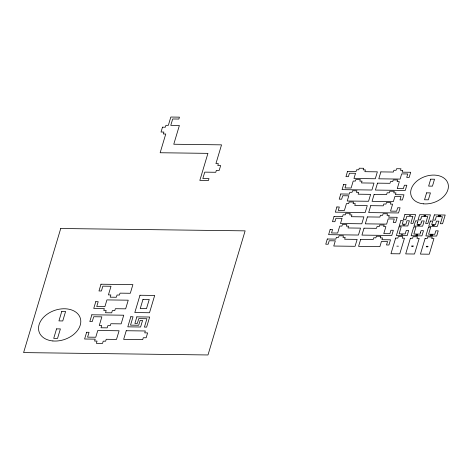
<?xml version="1.0" encoding="UTF-8"?>
<svg xmlns="http://www.w3.org/2000/svg" width="472" height="472" viewBox="0 0 472 472"><rect width="100%" height="100%" fill="white"/><g stroke="black" fill="none" stroke-linecap="round" stroke-linejoin="round"><path stroke-width="0.71" d="M417.543 222.454L418.003 220.896L415.578 220.867L414.027 226.058L422.629 226.165L424.18 220.979L421.756 220.943L421.13 222.819M421.077 218.023L421.543 216.465L427.721 216.548L425.632 223.527L427.833 223.557L430.44 214.843L419.637 214.707L418.086 219.899L420.511 219.928L421.142 218.076M421.183 222.849L420.717 224.406L416.971 224.359L417.602 222.507M420.499 232.548L420.033 234.106L413.856 234.023L415.944 227.044L413.737 227.02L411.136 235.729L421.938 235.864L423.49 230.672L421.065 230.643L420.599 232.2M420.582 232.206L420.446 232.519M438.807 215.598L440.364 215.615M424.051 215.468L425.602 215.486M409.259 215.468L410.811 215.492M438.736 215.846L440.287 215.869M423.921 215.899L425.473 215.922M438.647 216.129L440.199 216.152M432.629 225.15L434.181 225.173M417.873 225.02L419.425 225.044M403.076 225.02L404.634 225.044M432.558 225.398L434.11 225.421M417.744 225.457L419.295 225.474M432.47 225.687L434.022 225.704M430.771 234.879L432.322 234.897M416.015 234.749L417.567 234.767M401.218 234.749L402.769 234.767M430.694 235.127L432.252 235.144M415.885 235.18L417.437 235.203M430.611 235.41L432.163 235.434M411.731 245.918L413.283 245.936M426.417 246.29L427.968 246.307M396.863 246.16L398.415 246.177M411.602 246.349L413.153 246.372M426.34 246.537L427.892 246.561M426.257 246.821L427.809 246.844M60.735 228.495L23.6 352.596L207.993 354.962L245.127 230.855L60.735 228.495M56.557 328.866L53.714 338.365L57.537 338.412L60.381 328.913L56.557 328.866M61.779 311.402L58.935 320.901L62.758 320.954L65.602 311.449L61.779 311.402M86.618 332.264L84.6 339.014L95.185 339.15L94.612 341.055L97.037 341.085L96.365 343.333L102.542 343.415L103.215 341.162L105.639 341.197L106.206 339.291L116.495 339.421L119.086 330.772L97.769 330.494L95.751 337.244L87.591 337.144L89.043 332.294L86.618 332.264M91.845 314.8L89.822 321.55L92.246 321.579L93.698 316.736L101.858 316.842L99.267 325.491L101.692 325.527L101.02 327.774L107.197 327.851L107.87 325.603L110.295 325.633L110.861 323.733L121.151 323.863L123.741 315.207L91.845 314.8M95.769 301.679L93.751 308.428L104.336 308.564L103.763 310.464L106.188 310.499L105.516 312.747L111.693 312.824L112.365 310.576L114.79 310.606L115.357 308.706L125.652 308.836L128.236 300.186L106.926 299.909L104.902 306.658L96.748 306.552L98.194 301.708L95.769 301.679M100.996 284.215L98.978 290.964L101.403 290.994L102.849 286.15L111.008 286.256L108.418 294.906L110.849 294.941L110.171 297.189L116.348 297.266L117.021 295.018L119.445 295.047L120.018 293.147L130.307 293.277L132.897 284.622L100.996 284.215M162.492 127.18L161.04 132.03L163.908 132.066L163.336 133.971L165.76 134.001L160.15 152.745L207.928 153.359L199.833 180.416L208.429 180.528L209.002 178.623L202.824 178.54L204.742 172.138L215.769 172.28L216.335 170.38L219.203 170.416L220.654 165.566L217.787 165.53L218.359 163.631L215.934 163.595L221.539 144.851L173.767 144.237L179.378 125.487L170.775 125.375L172.693 118.974L178.864 119.056L179.437 117.15L170.834 117.038L168.351 125.345L165.926 125.316L165.353 127.222L162.492 127.18M126.236 330.73L123.646 339.386L142.721 339.628L143.287 337.728L146.155 337.763L147.606 332.913L144.739 332.878L145.311 330.978L126.236 330.73M130.827 316.747L127.806 326.842L140.591 327.007L142.562 320.429L140.137 320.399L138.685 325.243L130.526 325.137L133.027 316.777L130.827 316.747M139.989 295.248L134.809 312.553L149.512 312.741L154.686 295.437L139.989 295.248M136.862 316.865L134.898 323.438L137.322 323.473L138.774 318.624L146.928 318.73L144.426 327.096L146.633 327.125L149.654 317.031L136.862 316.865M143.004 299.337L140.243 308.57L146.491 308.647L149.252 299.419L143.004 299.337M327.303 239.003L325.751 244.195L328.176 244.23L329.214 240.767L335.315 240.844L333.757 246.036L355.074 246.307L357.145 239.387L344.648 239.227L345.185 237.44L342.979 237.41L343.457 235.823L339.043 235.77L338.572 237.357L336.365 237.327L335.834 239.115L327.303 239.003M330.158 229.48L328.601 234.672L358.443 235.05L360.514 228.129L348.017 227.97L348.554 226.182L346.348 226.153L346.826 224.566L342.412 224.513L341.94 226.094L339.734 226.07L337.645 233.05L331.545 232.967L332.583 229.51L330.158 229.48M334.04 216.489L332.489 221.681L334.913 221.71L335.952 218.253L342.053 218.329L340.495 223.522L361.812 223.793L363.882 216.872L351.386 216.713L351.923 214.925L349.717 214.896L350.194 213.309L345.781 213.255L345.309 214.837L343.103 214.813L342.566 216.601L334.04 216.489M336.89 206.966L335.338 212.152L365.18 212.536L367.251 205.615L354.755 205.456L355.292 203.668L353.086 203.638L353.563 202.051L349.15 201.998L348.678 203.579L346.472 203.556L344.383 210.536L338.282 210.453L339.321 206.996L336.89 206.966M340.778 193.974L339.226 199.166L341.651 199.196L342.684 195.738L348.784 195.815L347.233 201.007L368.549 201.278L370.62 194.358L358.124 194.198L358.661 192.411L356.454 192.381L356.932 190.794L352.519 190.741L352.047 192.322L349.841 192.299L349.304 194.086L340.778 193.974M343.628 184.446L342.076 189.638L371.918 190.021L373.989 183.101L361.493 182.941L362.03 181.154L359.823 181.124L360.295 179.537L355.888 179.478L355.416 181.065L353.209 181.042L351.121 188.021L345.02 187.939L346.053 184.481L343.628 184.446M347.516 171.46L345.964 176.652L348.389 176.681L349.422 173.224L355.522 173.301L353.971 178.493L375.287 178.764L377.358 171.843L364.862 171.684L365.399 169.896L363.192 169.867L363.664 168.28L359.257 168.221L358.779 169.808L356.578 169.784L356.041 171.572L347.516 171.46M360.655 239.434L358.578 246.355L379.895 246.626L381.447 241.434L387.547 241.517L386.515 244.974L388.94 245.009L390.491 239.817L381.966 239.705L382.503 237.917L380.296 237.888L380.774 236.301L376.361 236.248L375.889 237.835L373.682 237.805L373.146 239.593L360.655 239.434M364.018 228.177L361.947 235.097L391.789 235.481L393.341 230.289L390.916 230.259L389.884 233.717L383.783 233.64L385.872 226.66L383.665 226.631L384.143 225.044L379.73 224.991L379.258 226.578L377.051 226.548L376.514 228.336L364.018 228.177M367.387 216.919L365.316 223.84L386.633 224.112L388.185 218.919L394.285 219.002L393.253 222.459L395.678 222.495L397.229 217.303L388.704 217.191L389.241 215.403L387.034 215.374L387.512 213.786L383.099 213.733L382.627 215.32L380.42 215.291L379.883 217.079L367.387 216.919M370.756 205.662L368.685 212.583L398.527 212.966L400.079 207.774L397.654 207.745L396.622 211.202L390.521 211.126L392.61 204.146L390.403 204.116L390.875 202.529L386.468 202.476L385.996 204.063L383.789 204.034L383.252 205.822L370.756 205.662M374.125 194.405L372.054 201.326L393.371 201.597L394.922 196.405L401.023 196.488L399.99 199.945L402.415 199.975L403.967 194.788L395.442 194.676L395.978 192.889L393.772 192.859L394.244 191.272L389.837 191.219L389.359 192.8L387.158 192.777L386.621 194.564L374.125 194.405M377.494 183.148L375.423 190.068L405.265 190.452L406.817 185.26L404.392 185.23L403.359 188.688L397.259 188.611L399.347 181.632L397.141 181.602L397.613 180.015L393.206 179.962L392.728 181.543L390.527 181.519L389.99 183.307L377.494 183.148M380.863 171.891L378.792 178.811L400.108 179.083L401.66 173.891L407.761 173.967L406.722 177.431L409.153 177.46L410.705 172.268L402.179 172.162L402.71 170.374L400.51 170.345L400.982 168.758L396.574 168.705L396.096 170.286L393.896 170.262L393.359 172.05L380.863 171.891M395.63 238.089L390.958 253.718L399.772 253.83L404.451 238.201L402.25 238.171L402.722 236.584L398.315 236.525L397.837 238.112L395.63 238.089M398.999 226.831L396.397 235.54L407.124 235.675L408.681 230.483L406.256 230.454L405.218 233.917L399.117 233.835L401.206 226.855L398.999 226.831M400.84 220.678L399.288 225.87L407.814 225.976L409.366 220.784L406.941 220.754L405.908 224.218L402.232 224.17L403.265 220.707L400.84 220.678M404.899 214.518L403.348 219.71L405.772 219.74L406.805 216.276L412.906 216.359L410.817 223.339L413.024 223.362L415.631 214.654L404.899 214.518M410.369 238.277L405.696 253.906L414.516 254.019L419.189 238.389L416.988 238.36L417.46 236.773L413.053 236.714L412.575 238.301L410.369 238.277M426.605 192.847L424.534 199.774L428.358 199.821L430.429 192.9L426.605 192.847M430.7 179.177L428.629 186.098L432.446 186.151L434.517 179.224L430.7 179.177M425.113 238.466L420.434 254.095L429.254 254.207L433.927 238.578L431.727 238.549L432.199 236.962L427.791 236.909L427.313 238.49L425.113 238.466M428.476 227.209L425.874 235.917L436.677 236.053L438.228 230.861L435.803 230.832L434.771 234.295L428.594 234.212L430.682 227.233L428.476 227.209M430.317 221.055L428.765 226.247L437.367 226.353L438.919 221.167L436.494 221.132L435.455 224.595L431.709 224.548L432.747 221.085L430.317 221.055M434.376 214.896L432.824 220.088L435.249 220.117L436.281 216.654L442.459 216.737L440.37 223.716L442.577 223.746L445.179 215.031L434.376 214.896M52.888 340.961A21.724 15.364 -19 0 0 80.388 318.435A21.724 15.364 -19 0 0 45.696 315.326A21.724 15.364 -19 0 0 52.888 340.961M423.484 203.833A19.393 13.717 -19 0 0 448.034 183.72A19.393 13.717 -19 0 0 417.065 180.941A19.393 13.717 -19 0 0 423.484 203.833"/></g></svg>
